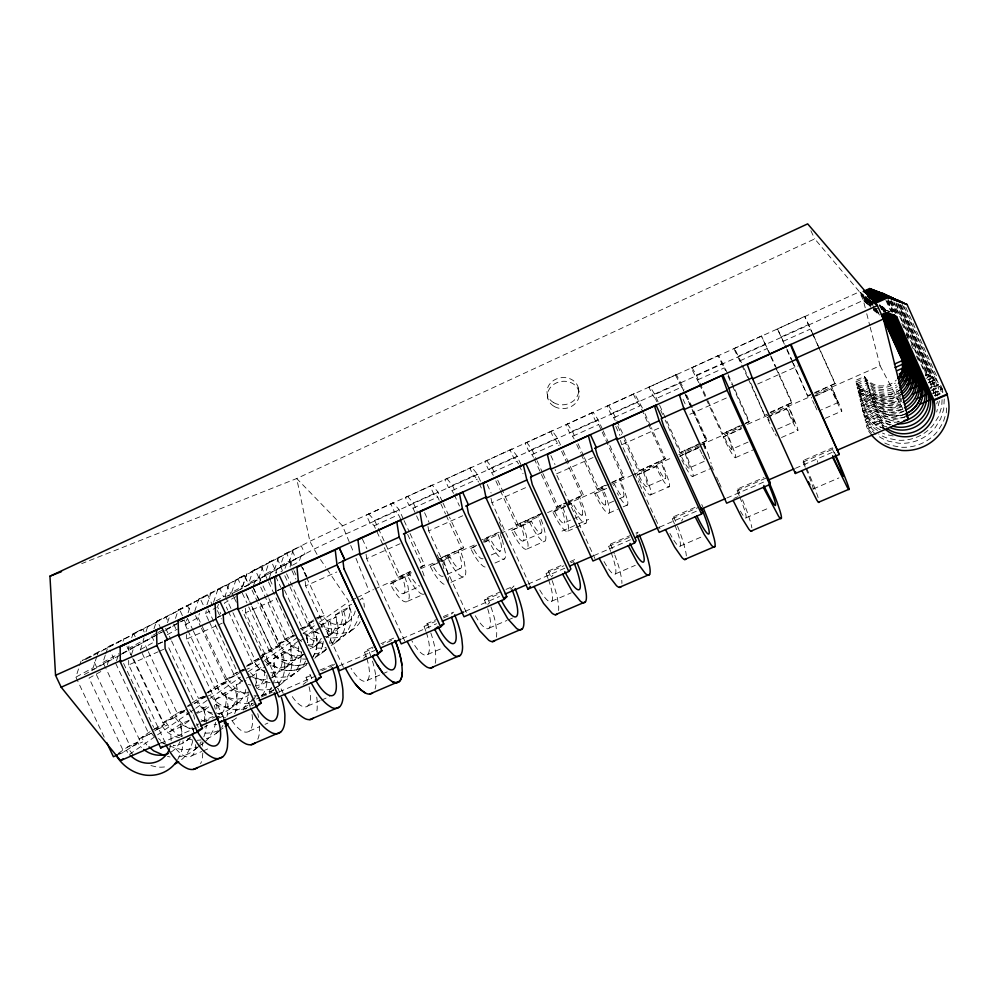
<?xml version="1.0" encoding="UTF-8"?>
<svg xmlns="http://www.w3.org/2000/svg" width="999" height="999" viewBox="0 0 999 999"><rect width="100%" height="100%" fill="white"/><g stroke="black" fill="none" stroke-linecap="round" stroke-linejoin="round"><path stroke-width="0.75" stroke-dasharray="5 3.75" d="M259.615 725.998L259.353 733.378A40.822 17.145 67.5 0 1 257.779 739.198M931.555 388.062L929.869 376.211L927.047 377.447M933.491 393.581L933.803 387.437L931.93 378.421M933.628 393.519L933.94 387.375L932.067 378.359L928.096 380.095M935.189 396.079L935.526 389.385L933.765 380.157L928.421 382.492M935.326 396.016L935.663 389.323M937.724 395.979L937.924 391.883L935.988 382.53L930.681 384.84M939.435 400.924L936.7 411.988M942.082 399.588L941.72 406.68L938.735 416.208L933.441 424.75A41.171 40.035 -13.1 0 1 897.577 440.209L887.686 438.249A41.171 40.035 -13.1 0 1 878.633 433.991M944.23 399.013L943.718 409.128L940.671 418.818L935.289 427.51A41.896 40.734 -12.8 0 1 898.788 443.219L888.723 441.221A41.896 40.734 -12.8 0 1 877.11 435.264M946.577 407.917L946.353 412.35L943.231 422.265L937.724 431.143A42.845 41.658 -12.5 0 1 900.386 447.19L890.097 445.154A42.845 41.658 -12.5 0 1 881.93 441.483M817.344 462.337L817.444 460.676M821.428 390.871L821.465 390.209M202.785 753.034L202.447 757.754A40.484 18.482 67.7 0 1 200.587 763.648M805.256 467.207A29.808 1.823 66.1 0 0 803.034 462.087L803.246 460.489L832.454 447.827A44.318 1.861 66 0 1 835.526 454.795M811.425 398.027L811.513 397.302M810.526 395.042L807.791 396.253L793.406 363.386M770.104 412.912L791.982 402.597L777.509 370.492M777.672 429.083L794.118 421.865A19.206 1.061 65.9 0 0 787.712 405.132L787.936 404.395L796.777 425.949A28.434 1.573 65.9 0 1 796.265 428.471L794.467 425.274A28.434 1.573 65.9 0 1 786.563 409.003L786.8 408.216L768.793 416.171M936.687 403.883L937.449 401.448M104.183 737.175L75.887 677.135L79.158 666.92M79.62 665.459L81.031 661.076M96.841 656.318L93.169 667.732L75.887 677.135M97.303 654.894L98.227 652.035L108.529 647.389M105.582 667.994L102.959 662.412L105.232 655.369M105.682 653.958L107.967 646.915L133.941 634.003L135.19 636.688M107.318 664.747L108.591 660.814L113.749 658.503L109.84 650.174M116.521 660.739L118.194 655.569M123.064 641.258L123.951 638.498M132.093 657.117L128.147 648.726L129.033 645.991M131.693 637.824L133.029 633.728L157.605 621.528L160.04 626.71M131.493 654.557L133.966 646.965L138.973 644.73L137.712 642.045M147.715 650.337L143.132 640.571L144.093 637.637M146.016 631.768L147.939 625.898M132.742 658.516L162.962 722.851L172.839 718.543L140.459 649.587L142.919 642.082L161.251 632.429M154.021 628.696L156.406 621.44L179.72 609.877L182.655 616.146M167.532 622.639L170.33 614.11M175.474 618.381L178.259 609.952L200.424 598.975L203.659 605.906M188.112 612.737L191.308 603.084M187.163 628.983L185.19 624.775L187.063 619.155M194.668 611.438L198.739 599.175L210.989 592.744L219.842 588.736L223.601 596.803M185.19 624.775L198.102 617.619L199.475 613.486M206.98 604.77L210.989 592.744M208.691 620.491L205.444 613.548L206.356 610.814M213.549 602.297L217.957 589.073L238.099 579.12L242.345 588.249L227.947 595.691M218.456 604.145L217.557 606.83L220.816 613.798M216.121 600.899L225.137 595.991L229.483 583.016M231.643 592.457L236.051 579.557L246.903 573.851L242.657 586.475L231.643 592.457L233.716 596.628M242.557 586.513L246.803 573.901L255.282 570.054L259.415 578.921L255.12 580.856M263.249 565.247L252.997 570.641L248.788 583.129L259.103 577.522L263.249 565.247L271.403 561.563L276.673 573.226M253.409 585.901L255.22 580.806L244.418 586.7L248.788 584.727L244.58 575.699L235.951 579.607M275.412 570.167L261.226 577.522L259.116 583.766L285.739 640.933L277.435 644.592L257.904 602.684M292.807 634.09L264.985 574.325L269.093 562.175L286.738 553.483L290.634 561.863L277.098 568.868L275.037 574.937M269.243 578.146L271.328 572.015M278.783 557.08L274.725 569.03L264.985 574.325M282.23 570.154L280.294 566.008L284.315 554.17L301.248 545.841L305.032 553.995L292.108 560.676L290.085 566.595L295.891 579.07M286.651 563.648L284.615 569.63L281.019 571.628M280.294 566.008L289.523 560.988L293.481 549.35M301.149 555.744L299.163 561.563L290.085 566.595M777.946 410.089L778.221 409.328M739.26 495.766A29.533 3.059 66.2 0 0 737.087 490.671L737.836 488.861L763.923 477.547M773.95 431.693A28.359 1.923 65.9 0 1 767.07 417.607L767.407 416.783A19.156 1.299 65.9 0 0 769.292 420.766M748.276 378.933L764.71 415.297L749.974 381.143M813.061 334.353L804.732 316.383L811.7 331.868M744.854 424.076L749.3 421.466L734.527 388.786M177.66 759.552L180.619 754.12A38.337 35.215 55.5 0 0 183.017 740.746M199.862 744.13L201.099 741.857M203.821 736.85L203.958 736.6A36.951 34.091 55.5 0 0 206.281 725.187M221.703 727.584L222.902 725.386M234.665 713.711L234.79 713.473A35.127 32.58 55.5 0 0 234.74 688.536L224.887 692.831L215.634 699.35A24.088 22.303 55.5 0 1 215.634 714.61M243.244 710.027L245.941 705.107A34.478 32.03 55.5 0 0 248.164 691.62M250.637 705.669L251.785 703.571M262.262 695.654L264.885 690.883A33.354 31.094 55.5 0 0 266.833 675.124M271.503 687.374L269.143 691.645A32.88 30.694 55.5 0 1 266.159 695.117M305.644 661.051L302.822 666.146A30.907 29.021 55.5 0 1 277.497 677.172L270.304 675.499M312.462 657.717L314.885 653.346A30.395 28.584 55.5 0 0 314.972 631.68L318.419 629.27M312.575 657.667L314.985 653.296A30.395 28.584 55.5 0 0 315.085 631.63L306.356 635.464A20.529 19.306 55.5 0 1 307.367 642.669M318.082 654.557A30.007 28.247 55.5 0 1 314.298 658.703A30.007 28.247 55.5 0 0 318.182 654.507L321.616 648.326A30.007 28.247 55.5 0 0 323.401 641.383M329.558 642.457L329.67 642.257A29.52 27.835 55.5 0 0 329.782 621.191L336.039 616.758A29.158 27.51 55.5 0 1 335.914 637.562L332.58 643.581A29.158 27.51 55.5 0 1 330.844 645.691M360.177 621.678L359.228 623.401A27.585 26.149 55.5 0 1 336.426 633.378L329.97 631.917L320.879 626.286M681.568 521.078L682.792 518.956M734.964 429.083L735.464 428.221M674.4 523.826A29.271 4.271 66.3 0 0 672.29 518.756L673.551 516.733L696.116 506.955M748.051 442.107L731.805 449.238A19.043 1.811 66 0 0 726.111 432.355L726.648 431.481L734.927 453.084A28.197 2.685 66 0 1 733.453 456.006L731.455 452.934A28.197 2.685 66 0 1 723.239 436.963L741.608 428.184M706.368 399.388L722.102 434.128L739.972 425.599M686.613 394.93L707.105 440.134L706.455 441.058L684.452 392.52L706.468 441.046L679.982 452.759L665.184 420.142M636.563 534.253L638.099 532.117L635.327 533.316M702.472 442.819L707.105 440.122M692.469 447.877L693.206 446.903M610.676 551.398A29.008 5.42 66.5 0 0 608.616 546.366L610.377 544.13L629.77 535.726M699.675 446.703L679.919 456.093A28.034 3.434 66 0 0 688.323 471.865L690.459 474.862A28.034 3.434 66 0 0 692.594 471.665L684.715 450.025L683.94 451.011A18.931 2.323 66 0 1 689.135 468.019L707.904 459.74M679.982 452.759L700.311 443.131M784.34 344.18L777.397 328.758L786.475 347.989M624.225 440.159L638.336 471.166L664.51 459.59L665.371 458.578L651.336 427.697M655.918 466.695L656.855 465.621A18.869 2.597 66 0 0 665.496 478.396A18.869 2.597 66 0 0 660.576 461.338L661.463 460.314L669.143 481.955A27.947 3.846 66 0 1 666.645 485.302L664.435 482.355A27.947 3.846 66 0 1 655.918 466.695L637.1 475A27.885 4.171 66.1 0 0 645.704 490.571L647.964 493.494A27.885 4.171 66.1 0 0 650.749 490.022L643.231 468.369L642.257 469.43A18.831 2.81 66.1 0 1 646.965 486.538L665.521 478.371M551.373 576.885L552.897 575.187M650.461 466.433L651.398 465.384M548.039 578.508A28.759 6.543 66.6 0 0 546.041 573.488L548.289 571.066L561.888 565.172M637.1 475L656.855 465.621M638.336 471.166L665.371 458.578M611.376 483.079L624.125 476.823L609.49 444.73M770.591 355.144L761.425 335.989L775.336 366.82M613.374 485.477L614.535 484.303A18.769 3.084 66.1 0 0 623.613 496.803L619.405 498.638M487.787 604.407L489.647 602.572M486.014 603.896A28.509 7.617 66.8 0 0 484.527 600.162L487.225 597.552L500.599 591.745M613.761 501.111L605.307 504.832A18.719 3.297 66.1 0 0 601.036 487.649L602.222 486.501L606.88 498.563L609.378 508.166A27.722 4.883 66.1 0 1 605.968 511.9L603.571 509.065A27.722 4.883 66.1 0 1 594.78 493.693L607.417 487.45M581.181 454.345L597.165 489.36L604.994 485.277M567.857 502.934L583.329 494.855L563.036 450.474M451.573 613.973L453.546 612.15L440.347 617.882M567.382 505.781L572.702 502.784A18.656 3.571 66.1 0 0 582.192 514.997L564.098 522.939A18.619 3.771 66.1 0 1 554.408 510.864L552.947 512.162A27.56 5.582 66.1 0 0 561.913 527.347L564.435 530.107A27.56 5.582 66.1 0 0 568.456 526.123L566.221 516.458L561.663 504.433L560.277 505.669A18.619 3.771 66.1 0 1 564.073 522.964M425.936 631.343A28.272 8.666 66.9 0 0 424.038 626.385L427.197 623.576L436.401 619.592M534.14 458.628L556.443 507.355L567.157 502.01M747.652 377.535L733.903 348.663L734.415 348.226L743.693 367.232M529.757 522.402L531.343 521.041A18.556 4.033 66.2 0 0 541.233 532.991A18.556 4.033 66.2 0 0 537.687 515.646L539.198 514.373L543.668 526.386L545.791 536.063A27.473 5.969 66.2 0 1 541.433 540.197L538.836 537.474A27.473 5.969 66.2 0 1 529.757 522.402L511.575 530.432A27.41 6.269 66.2 0 0 520.741 545.429L523.389 548.101A27.41 6.269 66.2 0 0 528.009 543.868L525.998 534.165L521.565 522.165L519.967 523.476A18.506 4.233 66.2 0 1 523.326 540.871L541.271 532.966M363.549 658.304L366.396 655.918M527.247 520.879L528.821 519.567M366.371 657.13A28.034 9.665 67.1 0 0 364.523 652.197L368.156 649.188M511.575 530.432L531.343 521.041M500.312 490.559L516.183 525.149L542.981 512.687M332.667 665.659L334.578 664.123M484.802 542.245L490.459 539.11A18.457 4.483 66.2 0 0 500.749 550.786A18.457 4.483 66.2 0 0 497.627 533.354L499.338 531.992L481.893 539.697M727.459 373.151L718.631 355.382L718.031 355.844L725.536 370.666M303.159 684.44L306.293 681.955M487.1 538.623L488.861 537.225M307.417 681.231A27.797 10.639 67.3 0 0 306.031 677.547L310.052 674.412A41.171 15.759 67.3 0 1 313.074 682.342M485.089 567.02A27.26 6.943 66.2 0 1 482.792 565.909L480.019 563.299A27.26 6.943 66.2 0 1 470.691 548.476L476.71 545.179M436.988 560.164L463.623 547.777L449.475 517.057M448.039 558.491L450.037 556.955A18.344 4.933 66.2 0 0 460.701 568.381A18.344 4.933 66.2 0 0 458.017 550.861L459.915 549.413L464.173 561.376L465.821 571.141A27.173 7.305 66.2 0 1 460.289 575.761L457.467 573.201A27.173 7.305 66.2 0 1 448.039 558.491L430.269 566.333A27.11 7.592 66.3 0 0 439.772 580.968L442.657 583.503A27.11 7.592 66.3 0 0 445.079 584.552M194.018 750.237L200.212 745.529M201.448 744.592L203.921 742.707M216.046 733.491L220.667 729.982M277.06 687.125L281.393 683.828M290.709 676.748L297.839 671.328M321.503 653.309L327.847 648.488M335.664 642.544L341.658 637.986M349.051 632.367L354.732 628.059M244.942 709.253L247.252 707.504M447.39 556.181L449.338 554.695M250.25 707.367A27.56 11.576 67.5 0 0 248.514 702.497L252.922 699.175M430.269 566.333L436.438 562.961M186.426 740.846L191.433 737.162M229.495 709.128L238.237 702.697M272.64 677.359L274.825 675.749M284.265 668.793L291.483 663.486M300.249 656.992L304.895 653.608M315.434 645.816L321.84 641.096A19.693 18.581 55.5 0 1 304.745 643.88M329.757 635.264L335.814 630.806M343.306 625.287L349.038 621.066M420.067 567.644L424.587 565.034L409.852 533.104M219.081 714.56L221.391 712.861A40.634 17.895 67.6 0 1 223.888 719.405M390.284 583.978L392.57 582.33A18.207 5.557 66.3 0 0 403.783 593.394A18.207 5.557 66.3 0 0 401.698 575.761L403.871 574.188L407.967 586.113L409.29 595.941A26.961 8.229 66.3 0 1 402.959 600.899L399.962 598.438A26.961 8.229 66.3 0 1 390.284 583.978L410.065 574.612A18.244 5.37 66.3 0 0 419.88 586.088M698.813 382.704L691.183 368.007L691.92 367.47L696.378 375.199L707.28 399.275M408.104 573.538L410.252 571.977L398.039 577.372L374.15 525.724L371.153 522.415L369.98 523.064L366.308 515.109L393.094 502.797L398.963 509.502L403.446 519.218M398.039 577.372L412.4 570.429M171.141 740.659A25.887 23.789 55.5 0 0 169.78 731.618L180.457 726.985L189.935 720.267M197.402 713.211L203.846 710.414L208.779 706.917M215.634 699.35L225.624 694.992L234.74 688.536M250.212 677.572L254.445 674.575A33.966 31.618 55.5 0 1 256.643 688.186M266.908 665.746L272.889 661.513A32.88 30.694 55.5 0 1 273.301 683.703M271.953 675.836A21.816 20.405 55.5 0 0 273.564 658.578L282.68 654.582L290.172 649.275A31.868 29.833 55.5 0 1 290.122 671.952L286.513 678.496A31.868 29.833 55.5 0 1 275.075 687.624M325.986 637.524A19.381 18.307 55.5 0 0 335.577 614.897L343.743 611.301L349.662 607.117A28.347 26.811 55.5 0 1 349.525 627.36L346.266 633.204A28.347 26.811 55.5 0 1 329.608 643.256M359.777 599.949L362.562 597.976A27.585 26.149 55.5 0 1 364.298 607.267M169.78 731.618L180.469 724.088L190.984 719.53M194.78 714.023L203.471 707.904L208.554 705.694M217.42 713.473A23.277 21.628 55.5 0 0 236.239 684.839L242.42 680.494M255.007 686.788A22.527 21.004 55.5 0 0 255.507 671.278L262.462 666.395M273.564 658.578L281.169 653.221L290.172 649.275M270.766 672.739A21.154 19.843 55.5 0 0 290.522 646.64L297.665 641.608M313.199 630.681L306.356 635.464A20.529 19.306 55.5 0 1 307.48 642.632M321.99 627.197A19.943 18.794 55.5 0 0 321.391 624.887L327.747 620.416L336.039 616.758M335.577 614.897L341.583 610.676L349.662 607.117M319.343 623.301A18.856 17.857 55.5 0 0 341.558 626.498A18.856 17.857 55.5 0 0 349.001 605.456L352.41 603.059M675.486 375.112L676.311 374.538L684.053 389.285M129.445 754.407L156.244 735.764M157.517 734.864L189.435 712.662M190.709 711.775L194.543 709.115M195.816 708.229L208.579 699.35M209.852 698.451L240.484 677.135M248.152 671.815L263.461 661.151M264.747 660.264L301.76 634.515M303.034 633.616L318.356 622.964M319.63 622.077L348.988 601.648L326.548 568.468M118.656 754.445L123.926 752.16L140.097 741.046L106.056 668.668M179.57 737.737A24.563 22.702 55.5 0 1 162.088 725.923L152.073 730.294L139.073 739.185L151.561 733.166A24.963 23.027 55.5 0 0 154.246 736.75M154.745 730.981L164.298 724.412L132.155 655.956M172.839 718.543L184.803 710.326A23.726 22.003 55.5 0 0 188.312 714.772M206.006 695.754L194.83 703.433L167.482 645.092M207.43 692.782L215.397 689.298L227.672 680.856L201.386 624.65M201.411 628.209L225.649 680.007L234.665 676.061L240.484 672.052M242.495 670.679L244.493 669.305M246.503 666.37L252.759 663.623L263.611 656.168L242.307 610.514M269.693 651.972L280.007 644.904L253.084 587.125M285.739 640.933L293.956 635.289L285.776 638.898L290.01 644.68L295.454 649.3L301.773 652.497M286.563 573.838L310.015 624.263L302.285 629.57A19.381 18.307 55.5 0 0 321.765 638.773M317.557 619.08L323.863 614.747L306.955 578.359M118.444 753.271L129.783 745.529L140.097 741.046M162.962 722.851L177.185 713.136L185.477 709.515M187.288 706.231L190.772 703.845M191.933 703.046L198.551 698.526L205.257 695.591M206.106 693.368L218.556 684.852L227.672 680.856M225.649 680.007L237.337 672.027L214.398 622.939M258.679 658.329L245.667 666.321L254.42 662.487A21.154 19.843 55.5 0 0 264.81 671.291M261.151 655.719L271.616 648.588L251.873 606.231M277.435 644.592L287.213 637.911L294.031 634.914M322.889 643.431C313.649 642.332 305.394 636.688 300.687 628.708L310.015 624.263M289.947 586.775L307.342 624.15L314.797 619.055L322.59 615.621A18.631 17.657 55.5 0 0 341.358 624.437A18.631 17.657 55.5 0 0 355.369 610.189M675.499 375.112L683.816 391.133L681.942 386.963L655.519 398.876L652.709 395.429L648.95 387.125L649.899 386.501L654.57 394.081L680.769 451.785M642.407 408.042L634.465 393.494L633.428 394.155L637.2 402.435L640.084 405.844L647.789 422.814M634.465 393.494L607.18 406.044L610.938 414.285L611.513 413.898L615.234 420.429M602.497 429.37L598.051 419.605L593.106 412.225L591.858 412.987L595.604 421.216L596.216 420.804L598.701 424.5L623.039 477.922M593.106 412.225L565.909 424.737L569.642 432.929L570.329 432.492L574.138 438.936M560.501 444.917L557.342 437.987L552.197 430.744L550.749 431.605L554.482 439.772L555.207 439.323L559.053 445.741M552.197 430.744L525.087 443.219L528.821 451.361L529.595 450.886L533.503 457.242M520.966 464.635L517.082 456.156L511.763 449.063L510.102 450L513.823 458.129L514.647 457.629L518.581 463.961M511.763 449.063L484.727 461.488L488.436 469.592L489.323 469.068L493.319 475.337M480.494 481.156L477.272 474.138L471.765 467.17L469.905 468.206L473.613 476.286L474.537 475.736L478.596 482.055M100.824 671.565L89.048 678.096L123.926 752.16M140.459 649.587L155.207 641.408M167.345 634.677L177.36 629.12M205.444 613.548L216.221 607.567M235.864 596.678L224.463 602.996L227.76 610.052M471.765 467.17L444.817 479.57L448.514 487.612L449.5 487.05L453.621 493.306M442.407 501.685L437.899 491.908L432.205 485.077L430.157 486.201L433.853 494.23L434.877 493.643L437.724 497.065L445.517 513.973M108.591 660.814L91.633 670.067L96.903 667.707L93.332 660.127M122.14 653.421L133.966 646.965M178.459 622.689L165.971 629.507L170.754 627.36M84.366 674.55L121.204 654.432M122.577 653.683L163.511 631.318M164.872 630.569L178.509 623.114M181.681 621.39L184.403 619.904M237.337 590.983L313.599 549.325L346.216 533.803L863.311 300.349L868.905 305.544M102.959 662.412L119.031 653.671M128.147 648.726L143.132 640.571M152.922 635.252L156.743 633.179M158.017 632.479L163.112 629.72M432.205 485.077L405.344 497.44L409.028 505.444L410.114 504.832L413.024 508.191L419.493 522.24M393.094 502.797L390.846 504.008L394.53 511.988L395.641 511.363L398.589 514.71L400.524 518.906M85.789 659.377L309.865 541.296L342.545 525.874L859.477 291.795L866.845 297.44M98.227 652.035L82.355 660.376L91.558 656.343M351.685 600.287L355.719 598.251M357.068 597.577L373.464 589.585M865.221 307.792L863.311 300.349L859.477 291.795L814.734 238.898L296.703 478.521L81.693 563.623M648.95 387.125L676.311 374.538M691.183 368.007L718.631 355.382M733.903 348.663L761.425 335.989M777.122 329.096L804.732 316.383M284.315 554.17L292.195 550.599L296.054 558.891L292.108 560.676M269.093 562.175L277.185 558.516L281.144 567.045L277.098 568.868M252.997 570.641L261.301 566.883L265.384 575.649L261.226 577.522M217.957 589.073L226.723 585.114L231.069 594.405M198.739 599.175L207.755 595.104L212.225 604.695M368.668 513.848L374.65 520.479L398.963 509.502M407.517 496.266L413.324 503.009L437.899 491.908M446.79 478.471L452.422 485.352L477.272 474.138M486.513 460.489L491.958 467.507L517.082 456.156M526.673 442.307L531.93 449.463L557.342 437.987M567.282 423.913L572.352 431.206L598.051 419.605M608.354 405.319L613.224 412.749L639.21 401.024M654.57 394.081L680.856 382.217M696.378 375.199L722.964 363.199M738.661 356.106L765.546 343.968M781.443 336.8L808.628 324.513M178.259 609.952L187.537 605.756L191.596 614.422M156.406 621.44L165.959 617.132L168.356 622.24M870.316 300.412L865.646 302.51L861.55 293.394M133.029 633.728L142.882 629.283L145.991 635.901M871.116 301.024L866.358 303.172L862.187 293.881M374.15 525.724L398.589 514.71M413.024 508.191L437.724 497.065M452.322 490.484L477.297 479.22M492.057 472.564L517.307 461.188M532.23 454.458L557.779 442.944M572.864 436.138L598.701 424.5M613.96 417.619L640.084 405.844M697.552 379.92L724.275 367.882M740.072 360.764L767.107 348.576M783.079 341.371L810.426 329.046M871.603 301.398L866.782 303.571L862.574 294.168M872.452 302.06L867.544 304.27L863.248 294.68M107.967 646.915L118.144 642.32M872.964 302.46L867.994 304.695L863.648 294.992M873.875 303.159L868.805 305.444L864.372 295.542M873.138 304.158L869.292 305.894L864.809 295.879M226.673 596.378L229.97 594.904M179.708 622.015L183.229 620.429M873.738 310.015L879.432 307.455M877.122 309.952L874.787 311.001L872.889 306.73M142.919 642.082L147.852 639.872L146.616 637.225M874.437 308.966L876.722 312.587L880.356 310.951M119.48 655.007L123.302 653.284M157.917 643.905L163.599 641.358M217.145 617.394L221.391 615.496M277.41 590.397L280.619 588.973M337.887 563.324L341.433 561.738M157.904 644.218L163.486 641.72M217.557 617.507L220.392 616.233M277.035 590.884L281.206 589.01M338.736 563.249L341.608 561.962M165.297 742.781L128.721 664.934L158.117 651.798M159.515 651.173L163.711 649.3M223.451 717.607L186.676 639.048L216.571 625.699M217.994 625.062L222.265 623.151M283.266 693.418L245.629 612.712L276.311 599.013M343.444 667.382L305.657 585.901L336.863 571.965M404.72 640.859L366.67 558.653L400.075 543.731M466.358 612.499L428.746 530.919L462.749 515.734M529.77 585.077L491.933 502.709L526.748 487.162M593.106 457.517L556.256 473.976L555.169 469.592M628.746 460.139L621.74 444.73L660.801 427.285M689.834 414.323L728.196 397.19M757.704 384.003L798.326 365.859M424.587 565.034L420.929 566.658L425.075 578.583M463.623 547.777L438.986 558.666L437.062 554.495M568.518 501.398L583.329 494.855M611.925 482.217L624.125 476.823M745.304 423.239L749.3 421.466M770.416 412.137L791.982 402.597M807.904 395.567L810.626 394.368M814.709 392.557L835.164 383.516L820.004 349.8M483.866 539.435L501.398 531.693M516.183 525.149L541.495 513.961M556.443 507.355L566.67 502.847M597.165 489.36L608.791 484.228M722.102 434.128L743.518 424.662M764.71 415.297L767.407 414.11M814.635 393.231L835.164 383.516M374.887 588.948L413.424 571.928M420.554 568.781L436.263 561.838M437.687 561.213L476.211 544.193M483.354 541.033L499.05 534.103M500.474 533.466L540.434 515.821M547.564 512.662L564.697 505.094M566.121 504.47L606.081 486.813M611.788 484.29L631.768 475.462M633.191 474.837L673.151 457.18M678.858 454.657L698.838 445.829M700.262 445.204L741.658 426.91M747.364 424.388L810.152 396.653M815.858 394.13L880.082 365.759L870.166 327.11M392.57 582.33L410.065 574.612M437.787 562.362L450.037 556.955M483.578 542.145L490.459 539.11M554.408 510.864L565.671 505.894M567.07 505.269L572.702 502.784M812.924 396.69L831.131 388.636L837.986 402.585L821.353 409.89M698.963 447.677L679.932 456.081L698.95 447.689A28.109 3.109 66 0 0 701.91 453.808M723.239 436.963L741.133 429.058M767.07 417.607L786.563 409.003M815.646 396.153L831.131 388.636M470.691 548.476L479.67 544.517M552.947 512.162L566.071 506.368M594.78 493.693L606.73 488.411M316.096 618.169L323.863 614.747M899.075 392.507A30.819 30.045 -17.5 0 1 880.181 397.202L872.776 395.754A30.819 30.045 -17.5 0 1 855.818 381.905L855.469 380.457L864.497 376.473A20.542 20.03 -17.6 0 0 896.328 380.095M319.58 617.682L327.422 614.223M313.923 620.928L308.666 623.251L312.737 628.783L317.957 633.216M349.001 605.456L351.648 604.283M855.818 381.905L864.972 377.872A20.804 20.292 -17.5 0 0 895.316 383.166M307.342 624.15L313.911 621.253M300.687 628.708L308.666 625.187A19.143 18.107 55.5 0 0 319.156 633.528M900.536 396.665A31.743 30.944 -17 0 1 881.742 401.086L874.113 399.6A31.743 30.944 -17 0 1 856.643 385.327L856.268 383.791L865.571 379.695A21.154 20.629 -17.2 0 0 896.428 385.077M305.494 627.36L313.536 623.813M856.643 385.327L866.071 381.168A21.441 20.904 -17 0 0 897.327 386.638M901.597 401.336A32.742 31.906 -16.6 0 1 883.391 405.219L875.524 403.671A32.742 31.906 -16.6 0 1 857.517 388.961L857.117 387.325L866.707 383.104A21.803 21.254 -16.8 0 0 897.452 389.423M290.609 637.599L296.116 635.164M321.391 624.887L329.782 621.191M857.517 388.961L867.232 384.677A22.103 21.553 -16.6 0 0 899.475 390.322M280.007 644.904L271.516 648.638L251.773 606.281M320.292 627.559L313.099 630.719A20.267 19.068 55.5 0 1 310.264 648.713M901.435 406.818A33.791 32.93 -16.1 0 1 885.151 409.602L877.035 408.017A33.791 32.93 -16.1 0 1 858.441 392.832L858.029 391.096L867.919 386.738A22.502 21.928 -16.3 0 0 899.637 393.269M274.85 648.426L283.429 644.655M302.622 654.832A20.529 19.306 55.5 0 1 271.353 650.849L262.737 654.632C267.944 663.074 276.661 669.23 286.588 670.416A30.395 28.584 55.5 0 0 306.618 664.66A30.395 28.584 55.5 0 1 286.488 670.466L279.395 668.831M858.441 392.832L868.481 388.424A22.815 22.24 -16.1 0 0 900.648 395.042M262.575 655.094L269.792 651.922L247.477 604.333M403.821 593.369L419.805 586.338M447.265 574.275L460.739 568.356M491.246 554.957L500.774 550.761M259.915 657.792L263.611 656.168M258.304 658.89L253.371 661.063L257.867 667.195L266.945 673.801M300.162 640.509L303.921 638.861M903.858 411.426A34.915 34.016 -15.6 0 1 887.025 414.298L878.633 412.649A34.915 34.016 -15.6 0 1 859.44 396.953L858.99 395.104L869.205 390.609A23.239 22.64 -15.8 0 0 900.786 398.102M258.242 659.864L266.958 656.031M290.522 646.64L296.84 643.868M859.44 396.953L869.804 392.407A23.576 22.977 -15.6 0 0 901.835 400.012M239.86 670.916L243.669 669.243M238.149 672.09L235.614 673.201L240.247 679.52L243.806 682.567M239.423 671.528L243.232 669.854M906.443 416.333A36.114 35.177 -15.1 0 1 889.035 419.293L880.356 417.594A36.114 35.177 -15.1 0 1 860.489 401.361L860.014 399.375L870.579 394.742A24.026 23.402 -15.3 0 0 900.661 403.808M241.77 671.49L245.617 669.817M246.89 669.255L249.45 668.131M562.025 531.093L577.447 524.338M578.858 523.726L588.673 519.418M860.489 401.361L871.215 396.653A24.388 23.751 -15.1 0 0 901.747 405.856M407.505 601.336L424.825 593.743M450.961 582.292L464.435 576.398M494.955 563.024L504.495 558.853M527.085 548.951L544.992 541.108M567.844 531.093L585.963 523.164M609.065 513.036L617.519 509.34M623.151 506.868L627.384 505.019M650.749 494.78L669.293 486.663M692.919 476.311L711.675 468.081M735.589 457.604L754.557 449.3M781.48 437.512L797.926 430.307M825.162 418.369L841.807 411.076M925.199 375.399L927.959 374.188L930.206 376.573L925.973 378.434M266.258 664.422L272.889 661.513M891.183 424.662L882.192 422.889A37.413 36.414 -14.6 0 1 861.625 406.069L861.113 403.946L872.052 399.163A24.875 24.213 -14.8 0 0 903.183 408.554M925.524 375.749L928.296 374.538L930.106 383.241M221.603 685.039L230.831 680.993M255.507 671.278L264.897 667.17M861.625 406.069L872.726 401.211A25.262 24.6 -14.6 0 0 904.357 410.751M927.759 379.707L931.717 377.972L934.127 380.544L928.77 382.892M204.658 696.34L196.591 699.862L201.523 706.605L207.842 712.012L212.687 714.497M246.266 678.159L254.445 674.575M884.165 428.571A38.786 37.75 -14 0 1 862.849 411.138L862.299 408.853L873.763 403.846A25.774 25.087 -14.3 0 0 906.031 413.586A25.774 25.087 -14.3 0 1 873.626 403.908L874.35 406.106A26.199 25.499 -14 0 0 907.142 416.009M201.448 698.875L206.88 696.503M208.242 695.916L210.964 694.73M194.106 703.246L196.828 702.06A23.277 21.628 55.5 0 0 212.113 712.974M236.239 684.839L245.916 680.619M862.849 411.138L874.5 406.044L873.763 403.846M187.987 706.418L192.095 704.632M930.319 384.428L935.601 382.118L938.211 384.89L930.081 388.436M184.803 710.326L175.087 714.56L180.195 721.528L186.713 727.122L191.721 729.707M877.559 430.457A40.285 39.186 -13.4 0 1 864.297 416.521L863.698 414.073L875.461 408.941A26.748 26.024 -13.7 0 0 898.988 421.303M179.92 713.673L185.527 711.226M864.297 416.521L876.248 411.301A27.21 26.461 -13.4 0 0 893.705 423.351M929.707 387.999L937.811 384.465L939.784 393.981M154.321 728.758L164.298 724.412M931.543 390.172L939.797 386.588L942.606 389.585L934.152 393.256M875.948 434.378A41.896 40.734 -12.8 0 1 865.708 422.39L865.072 419.742L877.297 414.423A27.797 27.035 -13.1 0 0 892.569 426.086M931.93 390.634L940.209 387.025L941.645 393.968M156.868 729.52L166.983 725.112M151.561 733.166L141.396 737.587L146.766 744.917M865.708 422.39L878.146 416.983A28.297 27.51 -12.8 0 0 886.425 425.462M932.342 393.394L942.182 389.123L943.056 393.356M934.315 395.766L942.906 392.033M871.478 434.94A43.631 42.408 -12.2 0 1 867.244 428.758L866.558 425.886L879.27 420.367A28.934 28.134 -12.5 0 0 885.526 427.422M935.726 395.829L943.481 392.445M132.105 746.528L142.557 741.995M115.896 755.007L126.398 750.449A25.887 23.789 55.5 0 0 130.232 755.306M867.244 428.758L880.194 423.139A29.471 28.646 -12.2 0 0 884.502 428.496M200.836 721.778L213.162 716.433M218.656 714.048L221.391 712.861M261.263 695.566L277.997 688.311A40.971 16.533 67.4 0 1 280.544 694.892M319.942 670.117L334.116 663.973M373.339 646.94L368.119 649.225A41.521 14.323 67.1 0 1 371.216 657.205M381.056 643.618L394.068 637.949L390.634 640.883L382.392 644.455M505.969 589.422L514.023 585.926L511.513 588.461L507.255 590.309M570.079 561.613L575.536 559.253L573.501 561.588L570.754 562.774M196.054 725.224L198.813 724.038M204.333 721.64L216.758 716.258M248.514 702.497L259.728 697.627M261.139 697.015L272.352 692.157M306.031 677.547L311.738 675.074M321.728 670.754L331.705 666.42M364.523 652.197L372.814 648.588M424.038 626.385L435.214 621.54M443.593 617.906L450.586 614.872M484.527 600.162L500.149 593.381M546.041 573.488L563.886 565.759M608.616 546.366L629.582 537.275M672.29 518.756L699.3 507.055M737.087 490.671L766.021 478.134M803.034 462.087L832.479 449.325L832.454 447.827M160.539 743.281L196.291 727.796M219.168 717.894L253.496 703.034M279.233 691.882L317.844 675.162M339.285 665.871L375.037 650.386M402.21 638.623L436.526 623.751M465.122 611.363L499.438 596.503M528.046 584.115L565.222 568.019M593.818 555.631L630.993 539.522M659.602 527.135L698.201 510.414M726.81 498.026L765.409 481.306M795.441 468.306L835.476 450.961M733.903 498.439L737.974 496.678M191.883 755.731L201.686 751.523M203.097 750.923L210.102 747.914M249.35 731.068L259.315 726.785M265.022 724.337L267.869 723.114M307.779 705.981L320.13 700.674M321.503 700.087L329.745 696.553M367.207 680.469L381.206 674.437M382.555 673.875L388.186 671.44M427.684 654.482L443.306 647.777M489.16 628.084L507.005 620.429M508.379 619.83L512.499 618.069M551.71 601.223L571.266 592.832M615.359 573.901L635.264 565.359M680.144 546.091L703.558 536.038M746.078 517.782L769.917 507.542M813.211 488.961L838.91 477.922M886.762 426.61L883.278 426.011A38.174 37.15 -14.3 0 1 862.287 408.853M893.181 435.964L886.425 434.627A40.285 39.186 -13.4 0 1 882.504 433.104M324.013 636.263L330.544 637.749A27.922 26.436 55.5 0 0 353.596 627.659L356.805 621.89A27.922 26.436 55.5 0 0 358.491 615.409M286.451 663.686L293.444 665.297A30.007 28.247 55.5 0 0 307.255 663.186M270.117 682.654C261.651 681.418 253.384 677.147 248.401 670.054M258.229 689.298L260.464 689.822A31.868 29.833 55.5 0 0 272.302 688.661M215.147 715.759L223.014 717.619A33.966 31.618 55.5 0 0 225.674 717.806M187.462 738.761L192.832 740.047M167.47 756.343L170.042 756.967M150.936 765.584L156.581 766.957A37.712 34.715 55.5 0 0 168.182 766.32M879.345 305.382L882.929 307.093L885.476 312.787M879.157 305.706L882.929 307.093M879.794 306.181L884.814 308.441L886.076 311.263M880.918 307.018L884.814 308.441M880.281 307.043L886.837 309.89L880.094 307.43M880.793 307.954L889.147 311.376M882.154 308.828L887.749 310.864M889.997 311.988L881.493 308.878L885.676 310.926M307.879 645.454L316.683 648.039A28.696 27.11 55.5 0 0 326.111 647.327M201.161 719.817L203.621 721.078M182.018 736.738L176.935 734.128L170.317 728.433L165.135 721.365L174.975 717.07A24.088 22.303 55.5 0 0 193.506 728.82M167.982 745.304L164.098 743.306L158.479 738.473M169.268 745.978L180.295 749.35A36.376 33.616 55.5 0 0 196.803 746.977M887.624 310.452L889.01 311.438M883.566 310.477L884.952 311.551M298.389 638.823L301.598 641.558M303.134 654.333A20.267 19.068 55.5 0 1 278.396 645.978L269.992 649.675L274.45 655.594L280.057 660.351M274.35 655.631L279.957 660.401L286.551 663.636L293.544 665.247A30.007 28.247 55.5 0 0 307.355 663.149M267.158 660.664L272.827 665.496M873.875 309.952L874.937 310.939L873.026 306.668M873.388 309.69L878.983 314.872M923.113 369.006L893.693 302.884M900.186 304.645L934.127 380.544L931.58 378.034L898.476 304.021M189.785 709.64L192.295 713.061M132.842 754.645L127.373 747.177L137.725 742.669A25.462 23.439 55.5 0 0 141.496 747.439M317.045 554.433L309.865 541.296L296.703 478.521L342.545 525.874L353.683 552.547M320.504 559.527L325.674 567.195M775.074 433.778L776.373 435.989M880.082 365.759L904.045 411.126M810.876 230.694L814.734 238.898M148.376 651.735L177.185 713.136M126.948 646.44L130.719 654.47M123.601 663.411L142.557 703.733M145.167 709.29L153.659 727.372M115.684 663.324L149.263 734.74M96.428 674.687L129.783 745.529M217.432 610.614L221.328 618.93M207.842 608.915L213.736 621.54M209.34 621.878L234.665 676.061M198.102 617.619L200.737 623.239M195.517 615.609L200.762 626.81M187.4 618.256L192.582 629.358M193.232 630.744L218.556 684.852M184.453 620.591L188.249 628.696M187.824 630.394L215.397 689.298M173.626 624L176.224 629.545M165.659 628.334L170.916 639.56M171.578 640.971L198.551 698.526M151.648 635.951L154.945 642.969M284.802 575.699L289.31 585.389M284.49 590.009L302.048 627.772M275.687 576.336L280.856 587.449M269.905 579.557L273.164 586.575M259.103 577.522L260.402 580.332M263.024 585.951L268.256 597.19M268.906 598.588L287.213 637.911M252.984 587.175L279.907 644.942M252.048 590.109L257.255 601.286M244.48 575.749L248.676 584.777M245.954 593.531L251.211 604.82L245.854 593.568M242.257 593.119L246.928 602.884M234.266 598.076L236.338 602.247M225.137 595.991L232.28 611.288M232.929 612.687L254.995 659.952M228.409 611.463L252.759 663.623M306.968 577.172L302.485 567.532L306.918 577.197M300.462 564.36L306.306 576.96M289.523 560.988L293.406 569.355M294.056 570.754L296.004 574.937M424.575 512.662L429.095 522.477M413.324 503.009L417.17 511.363M404.083 520.604L409.215 531.705M407.642 534.328L422.527 566.558M374.65 520.479L400.224 575.811M362.362 538.948L366.858 548.663M495.866 480.869L499.675 489.173M487.225 484.503L491.133 492.994M499.213 521.903L503.084 530.332M479.258 483.479L481.855 489.148M452.422 485.352L456.93 495.154M454.27 494.717L459.465 506.018M443.044 503.084L448.826 515.659M446.166 515.384L461.738 549.213M561.6 451.323L582.042 496.041M550.874 455.556L554.982 464.56M556.905 475.387L594.942 558.553M531.93 449.463L536.463 459.378M537.112 460.789L542.295 472.115M542.944 473.538L557.854 506.118M519.218 465.347L523.039 473.688M491.958 467.507L495.179 474.55M497.764 480.182L517.794 523.826M613.224 412.749L639.335 470.092M617.807 426.073L621.653 434.528M615.784 426.373L619.917 435.464M629.382 461.538L633.853 471.328M634.49 472.739L638.948 482.529M639.585 483.941L654.894 517.532M655.531 518.931L659.989 528.733M603.134 430.769L608.853 443.331M572.352 431.206L575.524 438.161M578.059 443.718L583.778 456.231M584.403 457.617L598.364 488.211M576.698 444.543L580.531 452.947M707.916 400.686L722.664 433.241M699.45 384.091L705.744 397.989M683.054 399.3L686.026 405.856M711.488 465.859L713.411 470.092M716.62 477.16L718.543 481.406M719.18 482.817L721.103 487.062M655.519 398.876L656.805 401.71M660.676 410.214L662.599 414.473M644.954 413.648L650.699 426.286M648.438 424.225L664.51 459.59M771.216 356.531L776.885 369.093M775.961 368.231L791.795 403.321M744.317 368.619L749.337 379.745M728.096 374.575L733.89 387.362M728.059 376.248L731.855 384.615M732.479 386.014L748.888 422.29M813.686 335.751L819.367 348.401M812.324 333.279L818.044 345.991M818.681 347.415L835.201 384.14M787.112 349.388L792.781 361.988M786.875 349.812L791.32 359.665M791.945 361.076L807.791 396.253M905.818 307.292L937.537 378.234M940.708 385.327L942.606 389.585M903.945 306.393L939.797 386.588M902.259 304.508L938.211 384.89M901.16 305.082L935.601 382.118M900.049 304.707L933.99 380.607M898.613 303.958L931.717 377.972M897.539 303.546L930.206 376.573M896.053 302.834L927.959 374.188M895.853 303.871L926.685 372.827L924.599 370.592L893.83 301.81M891.757 300.874L898.713 316.396M901.872 323.464L903.758 327.697M906.293 333.341L908.815 338.998M911.338 344.643L913.236 348.876M916.395 355.944L918.293 360.177M891.033 300.562L896.765 313.374M906.33 334.727L908.241 338.998M890.459 301.423L895.566 312.812M889.747 301.036L895.416 313.698M887.974 299.101L893.655 311.788M887.986 300.262L893.081 311.663M887.487 301.061L892.494 312.237M886.912 300.849L891.97 312.163M885.913 300.412L890.996 311.763M883.615 307.58L885.514 311.813M881.805 306.281L884.352 311.975M884.315 312.862L880.119 305.07L883.266 312.113M879.52 304.645L882.067 310.339M877.559 310.914L879.407 315.072M876.21 308.916L878.658 314.373L875.037 307.904M874.962 308.654L876.722 312.587M872.139 303.846L873.863 307.692M869.842 299.563L872.389 305.244M869.704 299.625L872.252 305.307M869.517 300.237L871.378 304.395M869.38 300.299L871.865 305.844M868.231 298.501L871.29 305.344M867.344 297.827L870.953 305.869M867.444 298.763L870.404 305.382M866.033 296.815L870.666 307.18M865.571 296.466L869.58 305.419M861.2 293.119L865.234 302.135L869.854 300.05L869.105 299.475L864.572 301.523L860.601 292.657M705.794 448.101L703.146 441.883L708.104 454.008M500.312 534.428L501.773 538.099M355.981 558.316L369.18 591.47M708.116 453.996L711.201 463.499M875.461 408.941L876.248 411.301M877.297 414.423L878.146 416.983M879.27 420.367L880.194 423.139M864.497 376.473L864.972 377.872M865.571 379.695L866.071 381.168M866.707 383.104L867.232 384.677M867.919 386.738L868.481 388.424M869.205 390.609L869.804 392.407M870.579 394.742L871.215 396.653M872.052 399.163L872.726 401.211M502.26 539.572L505.581 553.708A27.323 6.643 66.2 0 1 500.636 558.079L497.914 555.444A27.323 6.643 66.2 0 1 488.661 540.546M837.986 402.585L831.056 385.327L840.309 406.855A28.609 0.774 65.9 0 1 840.496 409.078L838.848 405.794A28.609 0.774 65.9 0 1 831.143 389.31M620.479 440.384L621.74 444.73M866.745 313.736L869.792 325.624M862.437 408.791L862.986 411.076A38.786 37.75 -14 0 0 884.302 428.509M448.027 574.313L442.669 557.042L440.684 558.528A18.307 5.132 66.3 0 1 443.856 568.706M491.008 498.289L491.933 502.709M926.373 372.49L928.146 381.019M924.899 370.916L926.073 376.536M427.984 526.485L428.746 530.919M578.396 388.062L578.97 391.808M366.046 554.183L366.67 558.653M547.315 394.43L547.764 398.201M305.182 581.406L305.607 585.938M448.301 577.422L448.426 578.771A27.11 7.592 66.3 0 1 448.052 582.092M245.304 608.204L245.629 612.712M186.488 634.502L186.676 639.048M375.774 676.098L376.011 683.403A41.521 14.323 67.1 0 1 375.05 689.048M128.659 660.376L128.721 664.934M899.262 421.815A36.826 35.864 -14.8 0 1 890.209 422.252L881.368 420.504A36.826 35.864 -14.8 0 1 861.113 403.946M900.424 404.882A33.317 32.468 -16.3 0 1 884.365 407.642L876.36 406.069A33.317 32.468 -16.3 0 1 858.029 391.096M902.796 392.819A31.331 30.544 -17.2 0 1 881.043 399.338L873.513 397.877A31.331 30.544 -17.2 0 1 856.268 383.791M904.008 397.427A32.293 31.481 -16.8 0 1 882.654 403.359L874.887 401.848A32.293 31.481 -16.8 0 1 857.117 387.325M902.771 409.353A34.416 33.529 -15.8 0 1 886.188 412.187L877.921 410.564A34.416 33.529 -15.8 0 1 858.99 395.104M905.281 414.123A35.577 34.653 -15.3 0 1 888.136 417.045L879.582 415.372A35.577 34.653 -15.3 0 1 860.014 399.375M874.038 430.619A41.171 40.035 -13.1 0 1 865.072 419.742M871.665 433.079A42.845 41.658 -12.5 0 1 866.558 425.886M880.356 429.795A39.61 38.549 -13.7 0 1 863.698 414.073M900.648 389.21A30.42 29.67 -17.6 0 1 879.52 395.554L872.214 394.13A30.42 29.67 -17.6 0 1 855.469 380.457M180.469 724.088A25.462 23.439 55.5 0 1 181.543 735.938M180.007 741.545A25.462 23.439 55.5 0 1 169.705 752.821M170.629 745.117A25.887 23.789 55.5 0 1 169.331 749.35M193.207 728.508A37.712 34.715 55.5 0 1 193.469 731.543M192.782 740.546A37.712 34.715 55.5 0 1 191.121 746.241L186.95 753.908A37.712 34.715 55.5 0 1 181.006 760.127M180.457 726.985A38.337 35.215 55.5 0 1 182.717 736.101M298.639 646.478A20.879 19.593 55.5 0 1 285.264 666.683A20.879 19.593 55.5 0 1 262.013 657.267M306.418 637.762A30.907 29.021 55.5 0 1 307.979 643.656M274.563 682.779A31.319 29.371 55.5 0 0 295.754 671.503L299.313 665.059A31.319 29.371 55.5 0 0 301.323 651.748M245.816 689.447A22.94 21.354 55.5 0 1 213.661 703.458A36.376 33.616 55.5 0 1 215.297 709.215M255.319 696.191A33.966 31.618 55.5 0 1 254.458 698.713M216.783 724.437A34.478 32.03 55.5 0 1 214.086 724.25M236.588 717.881A34.478 32.03 55.5 0 1 229.807 721.952M190.297 736.887A24.963 23.027 55.5 0 1 173.551 745.454M165.122 744.105A24.963 23.027 55.5 0 1 159.865 741.558M193.531 714.897A24.963 23.027 55.5 0 1 194.555 719.23M203.471 707.904A24.563 22.702 55.5 0 1 203.908 722.115M215.609 722.352A36.376 33.616 55.5 0 1 213.724 729.27L209.69 736.688A36.376 33.616 55.5 0 1 198.064 746.403M197.14 747.377A36.951 34.091 55.5 0 1 178.646 756.842M203.846 710.414A36.951 34.091 55.5 0 1 206.306 723.688M302.522 654.869A20.529 19.306 55.5 0 1 271.241 650.898M323.301 641.433A30.007 28.247 55.5 0 1 321.503 648.376M224.887 692.831A23.726 22.003 55.5 0 1 218.057 717.557M207.642 725.224A24.088 22.303 55.5 0 1 204.121 727.172M223.114 728.059A35.127 32.58 55.5 0 1 219.593 730.057M218.381 730.619A35.127 32.58 55.5 0 1 202.385 732.954M218.094 731.705A35.677 33.029 55.5 0 1 202.497 739.685M201.149 739.909A35.677 33.029 55.5 0 1 197.015 740.247M225.624 694.992A35.677 33.029 55.5 0 1 226.96 716.295M248.052 692.732A22.215 20.729 55.5 0 1 225.861 682.105L216.721 686.113C222.178 695.329 231.656 701.922 242.345 703.284A32.88 30.694 55.5 0 0 250.05 703.134M264.66 670.741A22.215 20.729 55.5 0 1 257.118 688.786M246.328 708.303A33.354 31.094 55.5 0 1 233.978 709.49C223.139 708.104 213.536 701.41 208.004 692.07L217.27 688.011A22.527 21.004 55.5 0 0 248.938 694.817C239.81 693.056 232.218 686.563 227.422 678.796L236.426 674.849A21.816 20.405 55.5 0 0 243.706 682.18M255.806 703.284A33.354 31.094 55.5 0 1 251.973 705.856M267.158 681.393A21.816 20.405 55.5 0 1 255.769 685.514M250.774 685.064A21.816 20.405 55.5 0 1 248.326 684.39M281.169 653.221A21.516 20.155 55.5 0 1 272.877 677.097A21.516 20.155 55.5 0 1 247.69 673.326M273.801 689.597A32.305 30.207 55.5 0 1 260.202 695.491M258.704 695.679A32.305 30.207 55.5 0 1 254.133 695.766M282.68 654.582A32.305 30.207 55.5 0 1 282.642 677.572L278.983 684.19A32.305 30.207 55.5 0 1 274.95 688.636M341.583 610.676A19.143 18.107 55.5 0 1 327.922 634.265M343.743 611.301A28.696 27.11 55.5 0 1 343.619 631.78L340.322 637.712A28.696 27.11 55.5 0 1 331.144 645.441M298.127 648.626A19.943 18.794 55.5 0 1 287.213 639.922L278.921 643.568C283.828 651.872 292.395 657.767 302.01 658.928A29.52 27.835 55.5 0 0 307.617 658.94M320.879 638.661A19.943 18.794 55.5 0 1 311.563 648.126M327.747 620.416A19.693 18.581 55.5 0 1 325.824 636.688M326.773 649.3A29.158 27.51 55.5 0 1 315.472 653.883M326.286 648.339A29.52 27.835 55.5 0 1 315.622 656.855M816.957 409.852A28.534 1.136 65.9 0 1 814.997 405.744M814.31 404.283A28.534 1.136 65.9 0 1 812.587 400.574M605.282 504.857A18.719 3.297 66.1 0 1 596.028 492.482M623.613 496.803A18.769 3.084 66.1 0 0 619.155 479.645L620.242 478.533L627.559 500.199A27.785 4.57 66.1 0 1 624.425 503.808L622.09 500.936A27.785 4.57 66.1 0 1 617.132 492.869M483.066 558.541A18.407 4.683 66.2 0 1 472.577 547.002M443.219 576.048A18.307 5.132 66.3 0 1 432.355 564.772M523.326 540.871A18.506 4.233 66.2 0 1 513.261 529.033M731.792 449.263A19.043 1.811 66 0 1 723.813 436.039M794.118 421.878A19.206 1.061 65.9 0 1 786.8 408.216M582.192 514.997A18.656 3.571 66.1 0 0 578.196 497.752L579.495 496.553L584.09 508.591L586.438 518.231A27.635 5.282 66.1 0 1 582.692 522.102L580.219 519.318A27.635 5.282 66.1 0 1 571.328 504.045M689.135 468.019A18.931 2.323 66 0 1 680.719 455.082M704.745 459.203A28.109 3.109 66 0 1 702.634 455.232M703.059 444.18A18.981 2.098 66 0 1 705.207 449.488M646.965 486.538A18.831 2.81 66.1 0 1 638.136 473.888M422.914 594.268A27.023 7.955 66.3 0 1 420.404 593.256L417.457 590.759A27.023 7.955 66.3 0 1 407.854 576.223M195.692 744.592A27.335 12.475 67.7 0 1 173.364 745.129M191.92 727.022A27.335 12.475 67.7 0 1 193.619 731.88M196.728 723.551A40.484 18.482 67.7 0 1 198.264 727.447M202.148 741.807A40.484 18.482 67.7 0 1 202.722 746.166M252.01 714.56A27.56 11.576 67.5 0 1 247.24 732.055A27.56 11.576 67.5 0 1 230.944 718.868M257.742 713.648A40.822 17.145 67.5 0 1 258.579 717.507M309.053 686.7A27.797 10.639 67.3 0 1 306.693 706.643A27.797 10.639 67.3 0 1 290.846 694.367M316.72 697.152A41.171 15.759 67.3 0 1 317.195 701.273L317.195 708.603A41.171 15.759 67.3 0 1 315.921 714.335M366.77 658.353A28.034 9.665 67.1 0 1 366.733 680.819A28.034 9.665 67.1 0 1 351.099 668.331M372.502 661.176A41.521 14.323 67.1 0 1 375.736 676.136M426.348 632.567A28.272 8.666 66.9 0 1 427.085 654.919A28.272 8.666 66.9 0 1 411.813 640.671M427.197 623.576A41.871 12.837 66.9 0 1 430.369 631.618M430.831 632.941A41.871 12.837 66.9 0 1 435.302 650.536L435.851 657.742A41.871 12.837 66.9 0 1 435.214 663.286M805.793 468.456A29.808 1.823 66.1 0 1 812.786 489.098M832.479 449.325A29.92 1.249 66 0 1 834.177 453.184M803.246 460.489A44.131 2.697 66.1 0 1 814.585 487.662L817.07 494.443A44.131 2.697 66.1 0 1 818.606 499.338M739.772 497.015A29.533 3.059 66.2 0 1 746.153 516.908A29.533 3.059 66.2 0 1 740.296 510.926M737.836 488.861A43.744 4.545 66.2 0 1 741.395 497.127M742.507 499.837A43.744 4.545 66.2 0 1 748.601 515.996L750.724 522.864A43.744 4.545 66.2 0 1 751.872 527.872M674.899 525.074A29.271 4.271 66.3 0 1 680.119 546.141A29.271 4.271 66.3 0 1 669.917 533.416M673.551 516.733A43.357 6.319 66.3 0 1 677.035 524.962M677.572 526.311A43.357 6.319 66.3 0 1 683.753 543.843L685.551 550.786A43.357 6.319 66.3 0 1 686.313 555.906M701.76 504.507A43.519 5.544 66.3 0 1 702.959 507.242M611.151 552.647A29.008 5.42 66.5 0 1 615.122 574.163A29.008 5.42 66.5 0 1 602.934 559.515M610.377 544.13A42.969 8.042 66.5 0 1 614.298 553.658M614.81 554.994A42.969 8.042 66.5 0 1 620.029 571.203L621.503 578.221A42.969 8.042 66.5 0 1 621.89 583.466M548.488 579.745A28.759 6.543 66.6 0 1 551.423 601.51A28.759 6.543 66.6 0 1 538.311 587.437M548.289 571.066A42.595 9.69 66.6 0 1 551.598 579.195M552.097 580.531A42.595 9.69 66.6 0 1 557.392 598.101L558.553 605.182A42.595 9.69 66.6 0 1 558.591 610.526M487.712 608.816A28.509 7.617 66.8 0 1 488.499 628.571A28.509 7.617 66.8 0 1 474.825 614.86M487.225 597.552A42.233 11.289 66.8 0 1 490.472 605.631M490.959 606.955A42.233 11.289 66.8 0 1 495.829 624.55L496.678 631.693A42.233 11.289 66.8 0 1 496.378 637.137M553.921 402.784A15.884 13.611 -8 0 0 578.633 391.608A15.884 13.611 -8 0 0 555.956 379.145A15.884 13.611 -8 0 0 553.921 402.784M554.408 406.568A15.934 13.636 -8 0 0 579.208 395.367A15.934 13.636 -8 0 0 556.455 382.879A15.934 13.636 -8 0 0 554.408 406.568"/><path stroke-width="1.5" d="M795.354 473.489L752.647 378.908L747.264 364.598L790.971 344.43L839.285 454.495L795.354 473.489L795.641 471.728M769.779 484.552L770.279 482.692L731.031 395.916L728.883 388.236L722.914 375.05L679.42 395.129L684.178 409.553L726.66 503.196L769.779 484.552L727.16 390.322L722.015 375.961M701.548 514.048L702.622 511.963L663.598 426.036L661.313 418.818L662.012 418.181L656.081 405.119L612.787 425.099L616.97 439.635L659.203 532.367L701.548 514.048L659.165 420.754L654.62 406.281M224.226 722.964L225.549 720.541M634.552 543.019L636.176 540.709L597.365 455.619L595.367 448.339L596.341 447.589L590.446 434.652L547.365 454.533L550.973 469.18L592.969 561.001L634.552 543.019L592.407 450.636L588.436 436.051M747.264 364.598L747.964 363.773M568.768 571.478L570.916 568.943L532.317 484.665L530.606 477.335L531.83 476.473L525.961 463.661L483.091 483.441L486.151 498.189L527.922 589.135L568.768 571.478L526.848 479.982L523.439 465.284M527.922 589.135L530.407 586.475M504.145 599.412L506.818 596.69L468.419 513.211L466.97 505.831L468.456 504.857L462.624 492.157L419.955 511.85L422.477 526.698L464.023 616.77L504.145 599.412L462.462 508.803L459.59 494.006M440.659 626.873L443.831 623.938L405.644 541.246L404.458 533.816L406.181 532.742L400.374 520.167L357.917 539.747L359.927 554.695L401.248 643.905L440.659 626.873L399.2 537.112L396.865 522.227M436.863 627.472L434.715 629.432L439.56 638.349L444.592 645.928L453.908 655.244A42.02 12.163 66.9 0 0 462.549 646.316L461.863 639.135A42.02 12.163 66.9 0 0 454.67 614.822M343.956 568.793L381.893 650.749L378.246 653.87L339.51 670.629L298.476 582.205L296.953 567.182L301.211 564.785M679.42 395.129L680.669 394.056M374.3 654.795L372.402 656.405C377.497 665.809 383.029 675.736 392.32 681.58A41.671 13.674 67 0 0 402.297 672.127L401.898 664.884A41.671 13.674 67 0 0 395.179 640.596M316.945 680.381L321.054 677.072L283.291 595.904L282.592 588.386L284.765 587.112L279.021 574.762L236.975 594.168L238.024 609.265L278.883 696.84L316.945 680.381L275.949 592.295L274.6 577.235M256.706 706.43L261.263 702.946L223.689 622.514L223.227 614.972L225.624 613.598L219.917 601.361L178.072 620.666L178.646 635.839L219.28 722.614L256.706 706.43L215.934 619.155L215.06 604.02M219.28 722.614L221.703 720.816M197.49 732.042L202.472 728.371L165.11 648.676L164.872 641.096L167.482 639.635L161.801 627.509L120.155 646.715L120.292 661.962L160.702 747.939L197.49 732.042L156.93 645.554L156.518 630.357M194.455 732.592L191.945 734.44C197.19 743.768 203.521 753.571 213.711 757.991A40.634 17.895 67.6 0 0 227.422 747.052L227.834 739.647A40.634 17.895 67.6 0 0 223.888 719.405M612.787 425.099L614.597 423.776M160.702 747.939L162.8 746.44M836.912 450.337L908.403 419.38L883.453 319.018L877.409 305.532L807.667 223.863L49.95 576.198L55.544 675.312L61.176 687.225L120.504 760.626L123.064 758.853M547.365 454.533L549.687 452.984M483.091 483.441L485.926 481.668M342.969 561.351L344.98 560.139L339.198 547.689L335.177 549.987M419.955 511.85L423.289 509.852M357.917 539.747L361.713 537.562M236.975 594.168L241.671 591.57M178.072 620.666L183.192 617.882M120.155 646.715L125.687 643.756M863.186 291.483L869.667 288.549L885.439 294.568M865.159 291.321L870.441 288.936L869.667 288.549M864.222 292.183L870.903 289.161L887.224 295.404M866.27 292.033L871.715 289.56M865.321 292.919L872.202 289.81L889.122 296.291L887.911 295.729M866.046 293.419L873.076 290.234M866.495 293.706L873.588 290.497L874.512 290.959L866.907 294.393M867.369 294.717L875.074 291.233L891.158 297.24L889.859 296.628M868.193 295.279L876.048 291.72L875.074 291.233M867.357 296.216L876.647 292.02L893.331 298.251L891.945 297.602M868.206 296.828L877.696 292.545L876.647 292.02M868.718 297.202L878.346 292.857L898.301 300.437M869.63 297.864L879.47 293.419L878.346 292.857M870.029 298.339L880.294 293.706L900.998 301.686L882.242 294.668L871.727 299.413M870.991 299.038L881.505 294.305L880.294 293.706L881.368 294.368M872.776 300.175L883.553 295.317M872.052 301.248L884.352 295.716L903.92 303.034L902.06 302.173M873.163 302.098L885.763 296.416L884.352 295.716M907.08 304.508L886.625 296.84L873.838 302.61L875.024 303.521L888.161 297.602L907.08 304.508L947.389 394.655L934.152 400.399L931.443 397.015L895.004 315.572L888.436 313.162M55.544 675.312L877.409 305.532L875.024 303.708M296.903 567.207L335.227 549.962L337.013 564.959L378.246 653.87L337.063 564.922L298.426 582.23M882.067 315.721L887.324 313.361L896.765 316.82L934.152 400.399M61.176 687.225L120.929 660.476M164.698 640.871L179.246 634.353M222.802 614.86L237.575 608.241M281.681 588.486L298.751 580.844M342.12 561.438L359.927 553.446M403.421 533.978L422.527 525.424M465.646 506.106L486.538 496.753M530.644 477.01L550.561 468.094M594.655 448.339L617.419 438.149M661.525 418.406L684.29 408.204M728.383 388.461L752.572 377.634M796.678 357.879L883.453 319.018M120.292 661.962L156.93 645.554M178.646 635.839L215.934 619.155M238.024 609.265L275.949 592.295M359.927 554.695L399.2 537.112M422.477 526.698L462.462 508.803M486.151 498.189L526.848 479.982M550.973 469.18L592.407 450.636M616.97 439.635L659.165 420.754M684.178 409.553L727.16 390.322M752.647 378.908L796.428 359.315L790.646 345.08M894.367 364.086L902.234 360.614M894.992 367.57L904.457 363.399M897.052 370.654L906.805 366.358M899.237 373.926L909.315 369.493M901.573 377.422L911.987 372.852M904.07 381.143L914.834 376.436M906.742 385.139L917.894 380.257M909.614 389.435L921.315 384.315M912.836 393.981L924.849 388.736M916.17 398.951L928.658 393.519M919.779 404.333L932.779 398.688M947.389 394.655L946.915 394.168L933.74 399.887A29.471 28.646 -12.2 0 1 920.903 432.342A29.471 28.646 -12.2 0 1 885.514 429.433M117.345 755.007L113.399 756.73L106.818 742.756M120.504 760.626L159.116 743.905M200.587 725.948L217.745 718.506M259.216 700.549L277.797 692.494M319.268 674.537L337.862 666.483M380.756 647.914L400.774 639.235M442.245 621.278L463.698 611.987M505.157 594.03L526.61 584.74M569.505 566.158L592.395 556.243M635.289 537.662L658.166 527.759M701.061 509.178L725.374 498.651M768.268 480.069L794.018 468.918M198.339 730.157L202.472 728.371M258.466 704.145L261.263 702.946M318.206 678.296L321.054 677.072M379.57 651.748L381.93 650.711M441.471 624.949L443.831 623.938M504.42 597.727L506.818 596.69M193.257 769.43L222.702 756.855M251.061 744.73L280.619 732.105M309.84 719.617L339.51 706.942M369.618 694.08L399.463 681.306M430.469 668.056L460.377 655.282M492.332 641.633L522.365 628.796M555.282 614.735L585.426 601.86M619.33 587.362L649.6 574.437M684.54 559.515L714.909 546.528M750.911 531.156L781.405 518.119M818.481 502.272L849.1 489.198M49.95 576.198L61.488 571.628M164.498 755.619L153.609 750.811L149.051 746.877M882.741 293.319L883.753 293.781M894.18 298.639L895.653 299.325M896.565 299.75L898.163 300.499M886.625 296.84L888.161 297.602M365.497 693.056L360.676 689.71L355.482 684.203M895.004 315.572L896.765 316.82M115.896 755.007C122.24 765.709 133.167 773.451 145.567 775.137A38.337 35.215 55.5 0 0 176.386 761.9M377.347 665.159L382.517 672.589M166.196 745.566C171.466 754.907 177.922 764.66 188.212 768.893A40.484 18.482 67.7 0 0 197.465 767.632M224.875 720.192C230.095 729.532 236.251 739.372 246.303 744.055A40.822 17.145 67.5 0 0 254.957 743.069M251.061 708.865C256.268 718.206 262.3 728.084 272.228 732.966A40.971 16.533 67.4 0 0 284.74 722.502L284.89 715.147A40.971 16.533 67.4 0 0 281.406 697.539M284.565 694.38C289.735 703.733 295.604 713.648 305.369 718.793A41.171 15.759 67.3 0 0 313.424 718.094M311.213 682.866C316.371 692.22 322.115 702.147 331.743 707.517A41.321 15.135 67.2 0 0 343.007 697.539L342.882 690.247A41.321 15.135 67.2 0 0 336.626 665.983M345.342 668.081C350.387 677.509 356.019 687.449 365.459 693.094A41.521 14.323 67.1 0 0 372.877 692.682M407.13 641.37C412.212 650.774 417.557 660.764 426.623 666.92A41.871 12.837 66.9 0 0 433.391 666.808M470.017 614.173L479.77 630.819L488.811 640.322A42.233 11.289 66.8 0 0 494.905 640.534M498.089 602.035L507.767 618.793L516.57 628.446A42.383 10.589 66.7 0 0 523.838 620.054L522.852 612.936A42.383 10.589 66.7 0 0 515.159 588.611M906.23 415.247L908.403 419.38M534.015 586.5L543.581 603.408L552.097 613.261A42.595 9.69 66.6 0 0 557.479 613.798M562.612 574.138L572.077 591.171L580.357 601.173A42.757 8.966 66.6 0 0 586.176 593.356L584.877 586.301A42.757 8.966 66.6 0 0 577.26 563.311M599.175 558.316L608.528 575.511L616.495 585.714A42.969 8.042 66.5 0 0 621.166 586.588M628.284 545.729L637.537 563.049L645.267 573.414A43.132 7.28 66.4 0 0 649.6 566.183L647.989 559.203A43.132 7.28 66.4 0 0 639.285 534.827M665.521 529.632L674.65 547.102L682.067 557.679A43.357 6.319 66.3 0 0 685.976 558.891M695.167 516.808L704.195 534.415L711.35 545.154A43.519 5.544 66.3 0 0 714.148 538.536L712.2 531.63A43.519 5.544 66.3 0 0 703.546 508.628M733.091 500.412L741.995 518.181L748.813 529.133A43.744 4.545 66.2 0 0 751.935 530.706M763.286 487.362L778.633 516.371A43.919 3.734 66.1 0 0 779.832 510.389L777.547 503.558A43.919 3.734 66.1 0 0 769.542 483.341M801.91 470.654L816.795 500.062A44.131 2.697 66.1 0 0 819.093 502.01M339.161 547.714L344.93 560.177M832.666 457.355L847.152 487.075A44.318 1.861 66 0 0 846.702 481.743L844.068 475A44.318 1.861 66 0 0 835.526 454.795M796.428 359.315L839.285 454.495M894.018 314.86L929.919 395.104L927.422 391.97L893.044 315.135M892.119 314.46L926.011 390.209L923.7 387.312L891.258 314.822M890.396 314.185L922.389 385.676L920.254 382.992L888.898 313.299L920.254 382.992L922.252 385.739L890.259 314.248M888.099 312.699L918.905 381.531L916.907 379.021L887.424 313.174M886.712 312.675L915.771 377.61L913.923 375.274L886.138 313.224M885.476 312.787L912.861 373.951L911.125 371.765L884.989 313.399M884.952 314.273L910.139 370.529L908.503 368.481L883.903 313.524M883.978 314.61L907.579 367.32L882.904 313.711M883.029 314.835L905.181 364.31L882.754 315.647M882.167 315.122L902.921 361.476L881.318 314.573M946.915 394.168C951.348 407.717 948.501 422.927 939.722 434.128A43.631 42.408 -12.2 0 1 901.697 450.462L891.208 448.376A43.631 42.408 -12.2 0 1 871.478 434.94M343.019 561.326L343.918 568.818M917.194 379.395A24.875 24.213 -14.8 0 1 904.532 407.917M918.593 381.143A25.262 24.6 -14.6 0 1 905.718 410.114M908.753 368.793A22.502 21.928 -16.3 0 1 900.736 392.495M909.889 370.217A22.815 22.24 -16.1 0 1 901.76 394.255M920.429 383.441A25.774 25.087 -14.3 0 1 907.279 412.987M921.927 385.327A26.199 25.499 -14 0 1 907.142 416.009M903.958 362.774A21.154 20.629 -17.2 0 1 898.351 383.441M904.957 364.036A21.441 20.904 -17 0 1 899.287 384.977M920.566 383.379A25.774 25.087 -14.3 0 1 906.031 413.586M906.28 365.684A21.803 21.254 -16.8 0 1 899.525 387.862M907.342 367.033A22.103 21.553 -16.6 0 1 900.499 389.498M911.375 372.09A23.239 22.64 -15.8 0 1 903.096 396.566M912.599 373.614A23.576 22.977 -15.6 0 1 904.195 398.439M914.185 375.624A24.026 23.402 -15.3 0 1 903.221 402.497M915.496 377.247A24.388 23.751 -15.1 0 1 904.357 404.533M927.796 392.432A27.797 27.035 -13.1 0 1 920.404 419.455A27.797 27.035 -13.1 0 1 892.569 426.086M929.545 394.617A28.297 27.51 -12.8 0 1 920.516 423.451A28.297 27.51 -12.8 0 1 889.922 427.41M931.842 397.515A28.934 28.134 -12.5 0 1 920.404 428.633A28.934 28.134 -12.5 0 1 886.625 428.259M925.661 389.76A27.21 26.461 -13.4 0 1 897.577 423.851M924.038 387.737A26.748 26.024 -13.7 0 1 904.07 420.654M901.76 360.027A20.542 20.03 -17.6 0 1 897.989 378.296M902.709 361.213A20.804 20.292 -17.5 0 1 898.888 379.72M169.331 749.35A25.887 23.789 55.5 0 1 130.232 755.306M178.696 761.812A37.712 34.715 55.5 0 1 174.95 763.935M168.431 753.421A25.462 23.439 55.5 0 1 143.744 749.475M228.259 723.751A35.127 32.58 55.5 0 1 225.275 726.473M217.22 717.457A27.435 12.088 67.6 0 1 216.733 745.179A27.435 12.088 67.6 0 1 196.965 730.756M274.238 692.757A27.672 11.164 67.4 0 1 274.65 720.316A27.672 11.164 67.4 0 1 255.657 705.356M332.192 667.644A27.897 10.215 67.2 0 1 333.541 695.029A27.897 10.215 67.2 0 1 315.359 679.532M391.608 643.344A28.134 9.228 67 0 1 393.456 669.305A28.134 9.228 67 0 1 376.723 654.432M402.26 672.165A41.671 13.674 67 0 1 392.282 681.63M395.129 640.634A41.671 13.674 67 0 1 401.86 664.922M451.573 617.357A28.372 8.204 66.9 0 1 454.258 643.231A28.372 8.204 66.9 0 1 437.937 626.485M835.276 455.706A29.92 1.249 66 0 1 843.119 476.336A29.92 1.249 66 0 1 832.629 455.719M809.964 484.74A29.808 1.823 66.1 0 1 808.316 481.643M768.743 484.49A29.658 2.522 66.1 0 1 775.299 505.444A29.658 2.522 66.1 0 1 763.835 485.489M701.273 507.704A29.383 3.746 66.3 0 1 709.04 533.728A29.383 3.746 66.3 0 1 696.89 515.959M637.1 535.514A29.133 4.92 66.4 0 1 643.656 561.875A29.133 4.92 66.4 0 1 629.969 543.406M574.025 562.837A28.871 6.056 66.6 0 1 579.47 589.422A28.871 6.056 66.6 0 1 564.81 571.59M512.037 589.697A28.621 7.155 66.7 0 1 516.533 616.371A28.621 7.155 66.7 0 1 501.423 600.486"/></g></svg>
